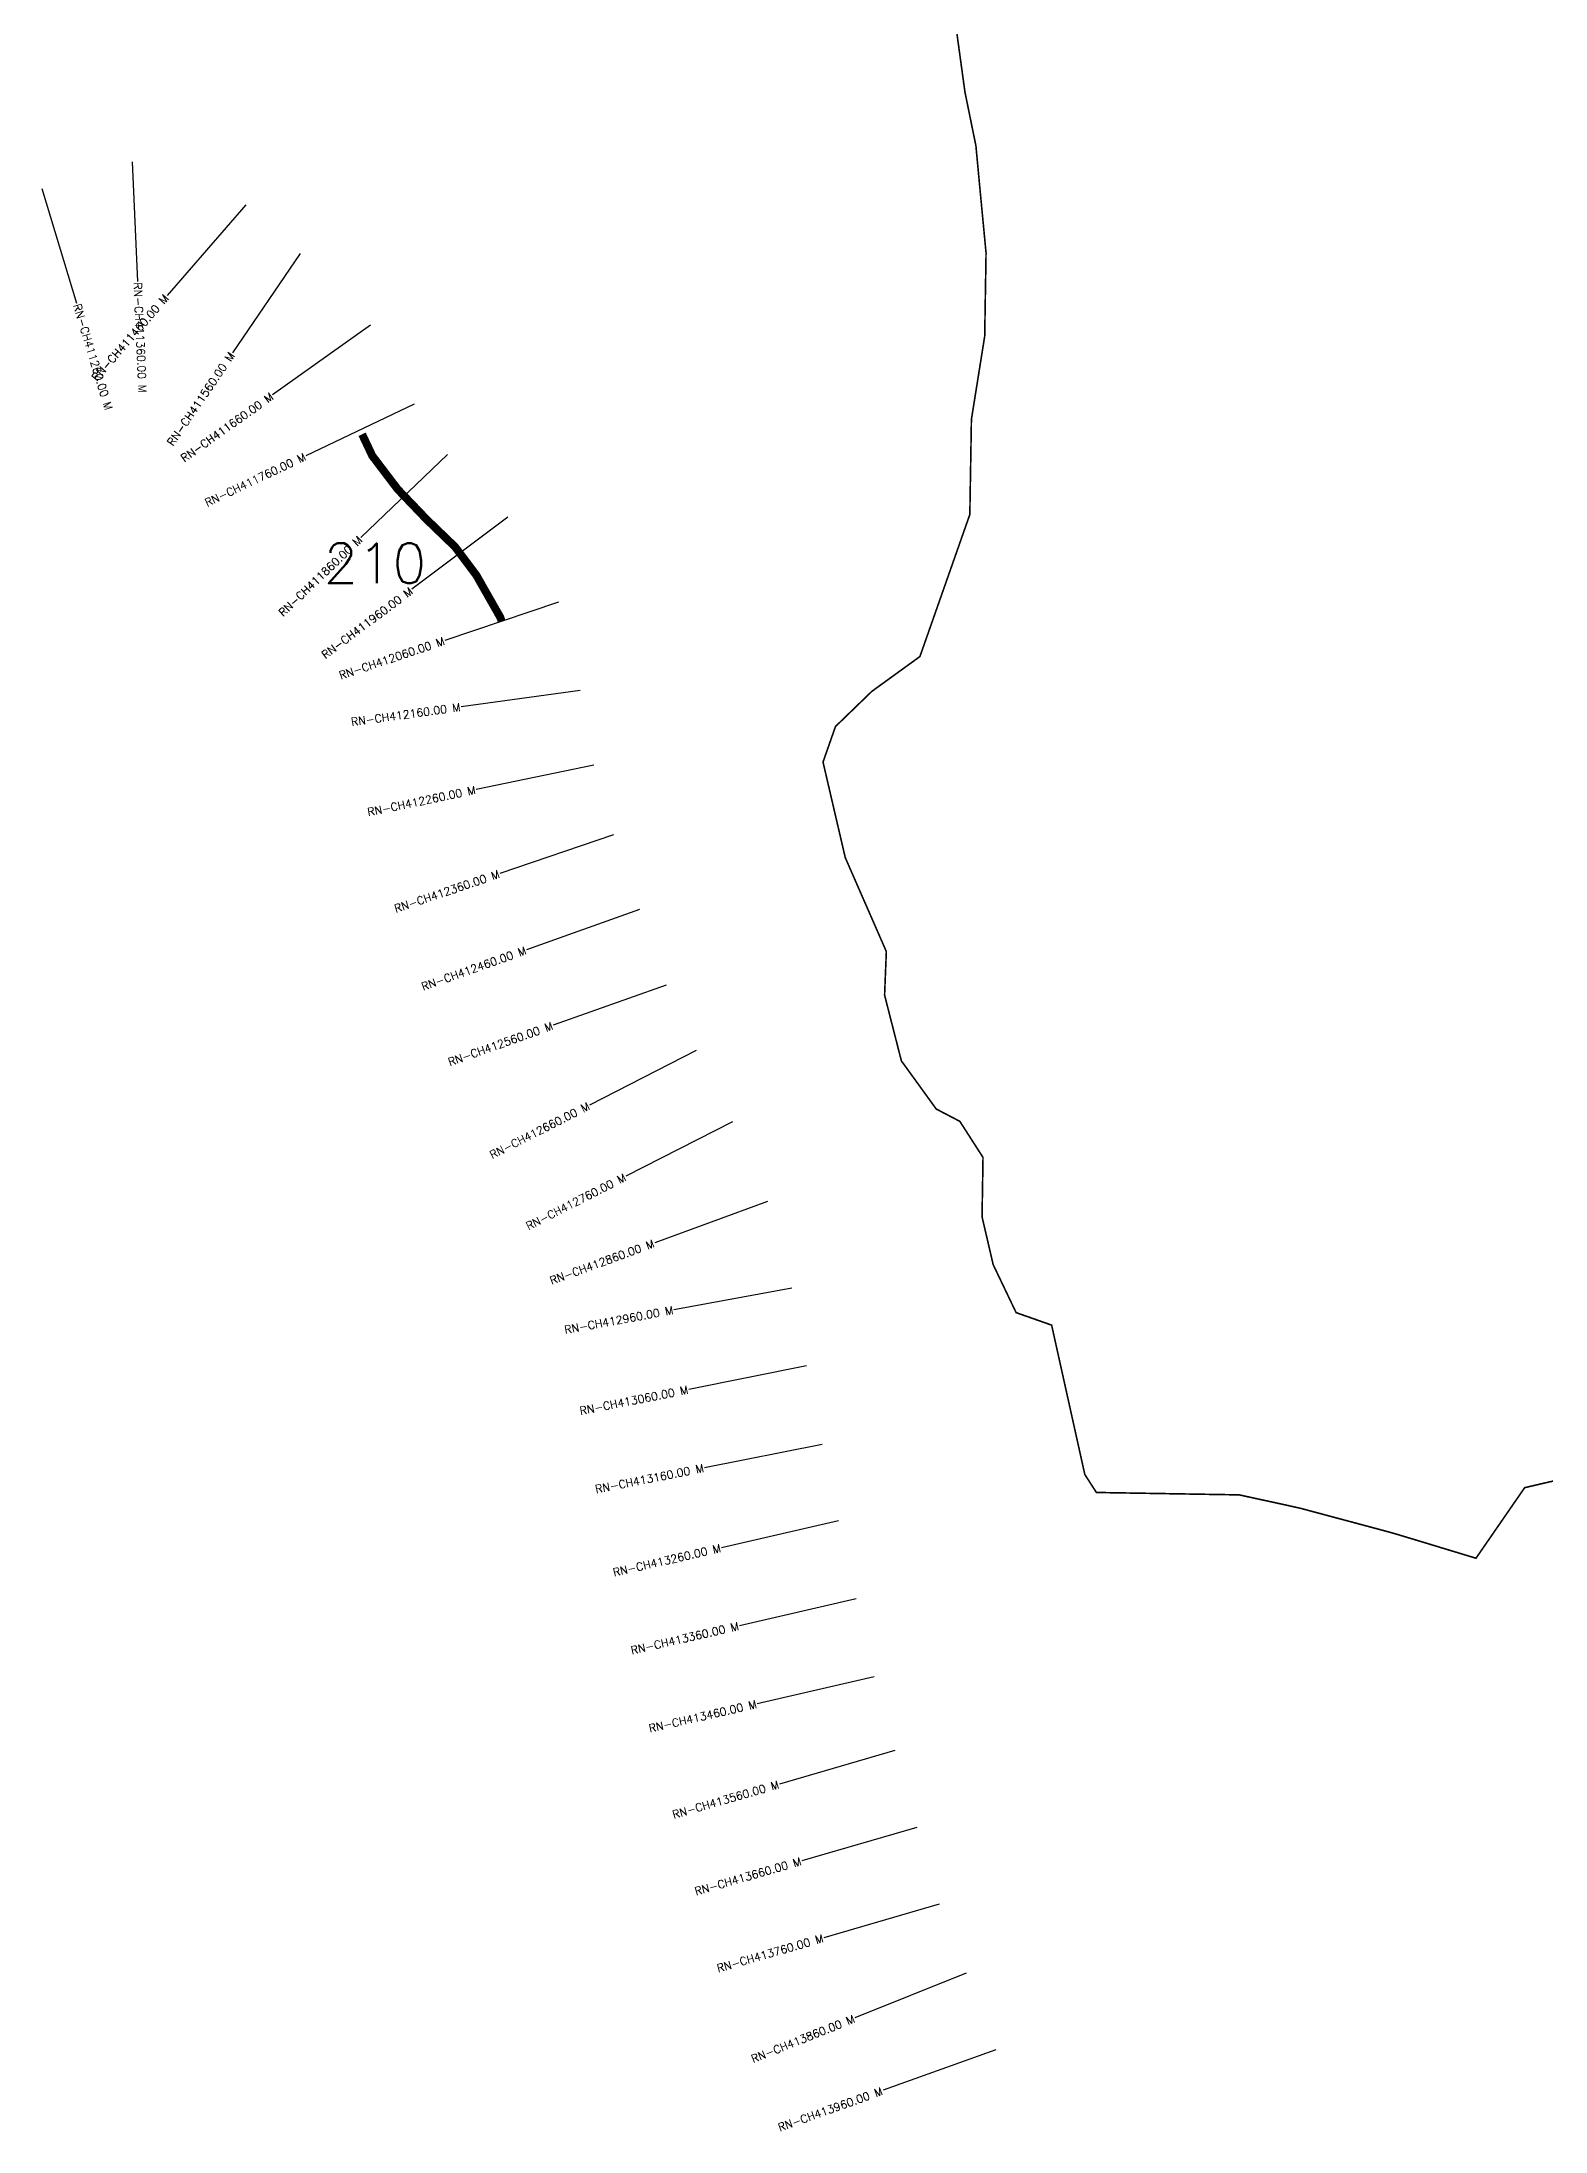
# Model space of a CAD drawing. Header units: metres. Extents: x 303225 to 310226, y 1935525 to 1940748.
# Drawn here: x 305925 to 307805, y 1935525 to 1938137 of the extents above; entities that cross this region are included whole.
import ezdxf
from ezdxf.enums import TextEntityAlignment as Align

# ---------------------------------------------------------------- set-up
doc = ezdxf.new("R2010")
doc.units = ezdxf.units.M
for name, color, linetype in [('ARTIFICIALLY PROTECTED', 4, 'Continuous'), ('CS', 134, 'Continuous'), ('CSMark', 6, 'Continuous')]:
    doc.layers.add(name, color=color, linetype=linetype)
doc.styles.get("Standard").update_dxf_attribs({"font": 'simplex.shx'})

msp = doc.modelspace()

# ---------------------------------------------------------------- linework, layer by layer
at = {"color": 6, "const_width": 2, "flags": 128}
msp.add_lwpolyline([(307958.6, 1936371.1), (307779.4, 1936329.4), (307718.5, 1936241.2), (307656.5, 1936260), (307621.4, 1936270.6), (307609.6, 1936274), (307585.4, 1936280.5), (307498.7, 1936303.7), (307477.5, 1936308.4), (307422.3, 1936320.4), (307243.8, 1936323.4), (307229.3, 1936345.9), (307187.8, 1936532.6), (307143.4, 1936548.2), (307114.7, 1936608.2), (307100.8, 1936667.9), (307102, 1936742.2), (307073, 1936787.3), (307043.5, 1936802.7), (306999.9, 1936862.9), (306978.9, 1936945.1), (306981.1, 1936999.5), (306929.7, 1937117), (306901.9, 1937236.4), (306917.5, 1937280.8), (306962.9, 1937324.7), (307023.1, 1937368.3), (307085.5, 1937545.8), (307087.5, 1937664.7), (307104.1, 1937768.6), (307105.8, 1937872.7), (307097.5, 1937959.9), (307093.1, 1938006.8), (307079.4, 1938073.9), (307066.1, 1938170.8)], dxfattribs=at)
at = {"layer": 'ARTIFICIALLY PROTECTED', "const_width": 10, "flags": 128}
msp.add_lwpolyline([(306325.5, 1937646.1), (306338.2, 1937619.2), (306369.9, 1937577.5), (306405.8, 1937540), (306441.9, 1937505.2), (306468.3, 1937470), (306498.4, 1937417.1), (306500.2, 1937411.8)], dxfattribs=at)
at = {"layer": 'CS'}
for p, q in [((306038, 1937986.8), (306044.8, 1937836.9)), ((306038, 1937986.8), (306044.8, 1937836.9)), ((305924.9, 1937953.3), (305968.5, 1937809.8)), ((305924.9, 1937953.3), (305968.5, 1937809.8)), ((306180, 1937932.7), (306081.5, 1937819.6)), ((306180, 1937932.7), (306081.5, 1937819.6)), ((306247.9, 1937872), (306163.4, 1937748.1)), ((306247.9, 1937872), (306163.4, 1937748.1)), ((306335.8, 1937782.4), (306213.6, 1937695.4)), ((306335.8, 1937782.4), (306213.6, 1937695.4)), ((306390.7, 1937683.6), (306255.2, 1937619.3)), ((306390.7, 1937683.6), (306255.2, 1937619.3)), ((306432.4, 1937620.7), (306324, 1937517.1)), ((306432.4, 1937620.7), (306324, 1937517.1)), ((306507.8, 1937542.3), (306387.8, 1937452.3)), ((306507.8, 1937542.3), (306387.8, 1937452.3)), ((306571.1, 1937436.2), (306428.9, 1937388.5)), ((306571.1, 1937436.2), (306428.9, 1937388.5)), ((306598, 1937325.9), (306449.5, 1937305.4)), ((306598, 1937325.9), (306449.5, 1937305.4)), ((306615.1, 1937232.7), (306468.3, 1937202)), ((306615.1, 1937232.7), (306468.3, 1937202)), ((306639.9, 1937145.4), (306497.8, 1937097.2)), ((306639.9, 1937145.4), (306497.8, 1937097.2)), ((306672.5, 1937052), (306531.1, 1937001.8)), ((306672.5, 1937052), (306531.1, 1937001.8)), ((306705.9, 1936957.7), (306564.6, 1936907.5)), ((306705.9, 1936957.7), (306564.6, 1936907.5)), ((306743.4, 1936875.9), (306609.8, 1936807.7)), ((306743.4, 1936875.9), (306609.8, 1936807.7)), ((306788.9, 1936786.8), (306655.3, 1936718.6)), ((306788.9, 1936786.8), (306655.3, 1936718.6)), ((306832.3, 1936686.9), (306691.4, 1936635.4)), ((306832.3, 1936686.9), (306691.4, 1936635.4)), ((306862.9, 1936578.8), (306715.4, 1936551.7)), ((306862.9, 1936578.8), (306715.4, 1936551.7)), ((306881.2, 1936481.6), (306734.1, 1936452.3)), ((306881.2, 1936481.6), (306734.1, 1936452.3)), ((306900.7, 1936383.5), (306753.6, 1936354.3)), ((306900.7, 1936383.5), (306753.6, 1936354.3)), ((306921.1, 1936287.9), (306774.9, 1936254.3)), ((306921.1, 1936287.9), (306774.9, 1936254.3)), ((306943.5, 1936190.4), (306797.3, 1936156.8)), ((306943.5, 1936190.4), (306797.3, 1936156.8)), ((306965.9, 1936093), (306819.7, 1936059.4)), ((306965.9, 1936093), (306819.7, 1936059.4)), ((306991.6, 1936000.7), (306847.5, 1935959)), ((306991.6, 1936000.7), (306847.5, 1935959)), ((307019.4, 1935904.6), (306875.3, 1935862.9)), ((307019.4, 1935904.6), (306875.3, 1935862.9)), ((307047.2, 1935808.6), (306903.1, 1935766.9)), ((307081, 1935722.5), (306941.8, 1935666.6)), ((307118.2, 1935626.7), (306977, 1935576.1))]:
    msp.add_line(p, q, dxfattribs=at)

# ---------------------------------------------------------------- texts
at = {"insert": (306277.4, 1937509.9), "char_height": 50, "attachment_point": 1}
msp.add_mtext_dynamic_manual_height_columns('210', width=84.374, gutter_width=1, heights=[74.2], dxfattribs=at)
at = {"layer": 'CSMark'}
for s, rotation, p in [('RN-CH411360.00 M', 272.6006, (306044.8, 1937835.9)), ('RN-CH411360.00 M', 272.6006, (306044.8, 1937835.9)), ('RN-CH411260.00 M', 286.9072, (305968.8, 1937808.8)), ('RN-CH411260.00 M', 286.9072, (305968.8, 1937808.8))]:
    msp.add_text(s, height=10, rotation=rotation, dxfattribs=at).set_placement(p, align=Align.MIDDLE_LEFT)
for s, rotation, p in [('RN-CH411460.00 M', 48.9555, (306080.8, 1937818.8)), ('RN-CH411460.00 M', 48.9555, (306080.8, 1937818.8)), ('RN-CH411560.00 M', 55.6955, (306162.8, 1937747.3)), ('RN-CH411560.00 M', 55.6955, (306162.8, 1937747.3)), ('RN-CH411660.00 M', 35.4673, (306212.8, 1937694.8)), ('RN-CH411660.00 M', 35.4673, (306212.8, 1937694.8)), ('RN-CH411760.00 M', 25.3777, (306254.3, 1937618.9)), ('RN-CH411760.00 M', 25.3777, (306254.3, 1937618.9)), ('RN-CH411860.00 M', 43.7035, (306323.2, 1937516.4)), ('RN-CH411860.00 M', 43.7035, (306323.2, 1937516.4)), ('RN-CH411960.00 M', 36.9065, (306387, 1937451.7)), ('RN-CH411960.00 M', 36.9065, (306387, 1937451.7)), ('RN-CH412060.00 M', 18.5795, (306428, 1937388.1)), ('RN-CH412060.00 M', 18.5795, (306428, 1937388.1)), ('RN-CH412160.00 M', 7.8723, (306448.5, 1937305.3)), ('RN-CH412160.00 M', 7.8723, (306448.5, 1937305.3)), ('RN-CH412260.00 M', 11.8198, (306467.3, 1937201.8)), ('RN-CH412260.00 M', 11.8198, (306467.3, 1937201.8)), ('RN-CH412360.00 M', 18.709, (306496.9, 1937096.9)), ('RN-CH412360.00 M', 18.709, (306496.9, 1937096.9)), ('RN-CH412460.00 M', 19.5594, (306530.2, 1937001.4)), ('RN-CH412460.00 M', 19.5594, (306530.2, 1937001.4)), ('RN-CH412560.00 M', 19.5594, (306563.6, 1936907.2)), ('RN-CH412560.00 M', 19.5594, (306563.6, 1936907.2)), ('RN-CH412660.00 M', 27.044, (306609, 1936807.3)), ('RN-CH412660.00 M', 27.044, (306609, 1936807.3)), ('RN-CH412760.00 M', 27.044, (306654.4, 1936718.2)), ('RN-CH412760.00 M', 27.044, (306654.4, 1936718.2)), ('RN-CH412860.00 M', 20.074, (306690.4, 1936635.1)), ('RN-CH412860.00 M', 20.074, (306690.4, 1936635.1)), ('RN-CH412960.00 M', 10.4026, (306714.4, 1936551.5)), ('RN-CH412960.00 M', 10.4026, (306714.4, 1936551.5)), ('RN-CH413060.00 M', 11.2488, (306733.1, 1936452.1)), ('RN-CH413060.00 M', 11.2488, (306733.1, 1936452.1)), ('RN-CH413160.00 M', 11.2488, (306752.6, 1936354.1)), ('RN-CH413160.00 M', 11.2488, (306752.6, 1936354.1)), ('RN-CH413260.00 M', 12.9457, (306773.9, 1936254.1)), ('RN-CH413260.00 M', 12.9457, (306773.9, 1936254.1)), ('RN-CH413360.00 M', 12.9457, (306796.3, 1936156.6)), ('RN-CH413360.00 M', 12.9457, (306796.3, 1936156.6)), ('RN-CH413460.00 M', 12.9457, (306818.7, 1936059.1)), ('RN-CH413460.00 M', 12.9457, (306818.7, 1936059.1)), ('RN-CH413560.00 M', 16.1324, (306846.5, 1935958.7)), ('RN-CH413560.00 M', 16.1324, (306846.5, 1935958.7)), ('RN-CH413660.00 M', 16.1324, (306874.3, 1935862.7)), ('RN-CH413660.00 M', 16.1324, (306874.3, 1935862.7)), ('RN-CH413760.00 M', 16.1324, (306902.1, 1935766.6)), ('RN-CH413760.00 M', 16.1324, (306902.1, 1935766.6)), ('RN-CH413860.00 M', 21.8914, (306940.8, 1935666.2)), ('RN-CH413860.00 M', 21.8914, (306940.8, 1935666.2)), ('RN-CH413960.00 M', 19.7313, (306976, 1935575.7)), ('RN-CH413960.00 M', 19.7313, (306976, 1935575.7))]:
    msp.add_text(s, height=10, rotation=rotation, dxfattribs=at).set_placement(p, align=Align.MIDDLE_RIGHT)

doc.saveas('drawing.dxf')
